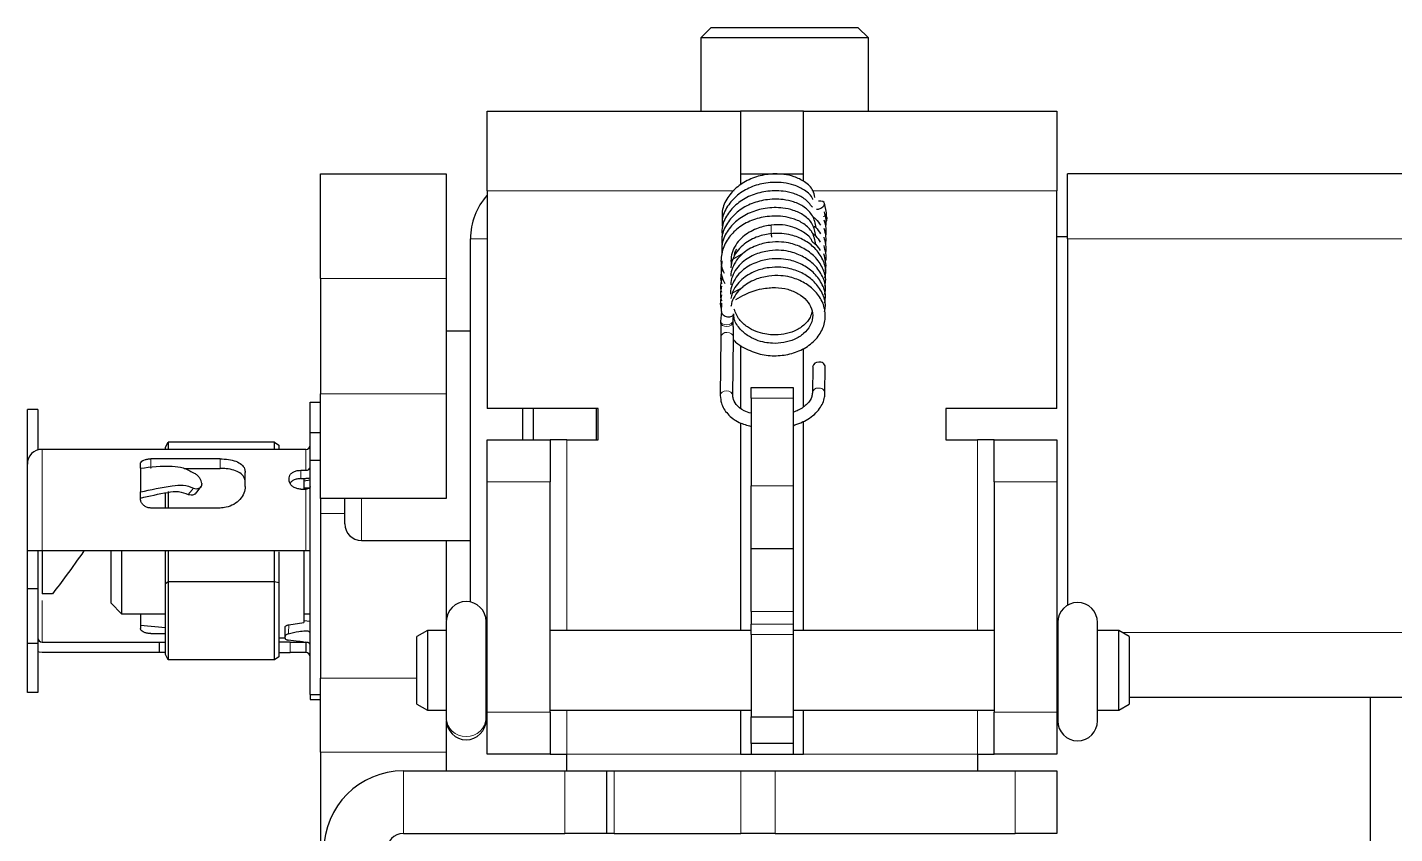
# Model space of a CAD drawing. Header units: millimetres. Extents: x -620 to 849, y 148 to 1992.
# Drawn here: x -536 to -470.8, y 194.4 to 232.9 of the extents above; entities that cross this region are included whole.
import ezdxf

# ---------------------------------------------------------------- set-up
doc = ezdxf.new("R2010")
doc.units = ezdxf.units.MM

msp = doc.modelspace()

# ---------------------------------------------------------------- linework, layer by layer
at = {"color": 7, "linetype": 'Continuous', "lineweight": 25}
for p, q in [((-503.391, 232.948), (-503.891, 232.448)), ((-503.891, 232.448), (-503.891, 228.948)), ((-499.543, 232.448), (-503.891, 232.448)), ((-503.391, 232.948), (-499.587, 232.948)), ((-499.587, 232.948), (-496.391, 232.948)), ((-495.891, 232.448), (-499.543, 232.448)), ((-495.891, 232.448), (-496.391, 232.948)), ((-495.891, 228.948), (-495.891, 232.448)), ((-514.091, 225.148), (-514.091, 228.948)), ((-514.091, 228.948), (-501.991, 228.948)), ((-501.991, 228.948), (-501.991, 225.429)), ((-498.991, 228.948), (-501.991, 228.948)), ((-498.991, 228.948), (-486.891, 228.948)), ((-498.991, 225.606), (-498.991, 228.948)), ((-486.891, 228.948), (-486.891, 225.148)), ((-522.041, 225.948), (-516.041, 225.948)), ((-522.041, 220.948), (-522.041, 225.948)), ((-516.041, 225.948), (-516.041, 220.948)), ((-501.991, 225.948), (-498.991, 225.948)), ((-486.391, 222.848), (-486.391, 225.948)), ((-57.391, 225.948), (-486.391, 225.948)), ((-514.091, 225.148), (-514.091, 214.748)), ((-497.897, 224.089), (-497.992, 224.559)), ((-486.891, 214.748), (-486.891, 225.148)), ((-497.892, 224.011), (-497.897, 224.089)), ((-514.891, 205.511), (-514.891, 222.848)), ((-486.391, 222.948), (-486.891, 222.948)), ((-486.391, 222.848), (-486.391, 205.349)), ((-502.434, 221.847), (-501.915, 222.128)), ((-522.041, 220.948), (-522.041, 215.448)), ((-516.041, 220.948), (-516.041, 215.448)), ((-502.355, 220.279), (-501.874, 220.544)), ((-502.911, 219.386), (-502.952, 218.91)), ((-502.909, 219.777), (-502.915, 219.374)), ((-502.952, 218.91), (-502.947, 218.832)), ((-502.353, 218.944), (-502.326, 219.251)), ((-502.348, 218.865), (-502.353, 218.944)), ((-514.891, 218.448), (-516.041, 218.448)), ((-502.93, 218.15), (-502.962, 215.361)), ((-502.362, 215.354), (-502.33, 218.143)), ((-501.991, 217.76), (-501.991, 214.773)), ((-498.991, 214.845), (-498.991, 217.608)), ((-498.552, 216.732), (-498.566, 215.492)), ((-497.966, 215.485), (-497.952, 216.725)), ((-522.041, 210.448), (-522.041, 215.448)), ((-516.041, 215.448), (-516.041, 210.448)), ((-501.491, 215.748), (-499.491, 215.748)), ((-501.491, 215.248), (-501.491, 215.748)), ((-499.491, 215.748), (-499.491, 215.248)), ((-498.566, 215.504), (-498.566, 215.492)), ((-522.541, 215.048), (-522.041, 215.048)), ((-522.541, 213.581), (-522.541, 215.048)), ((-508.791, 214.748), (-514.091, 214.748)), ((-512.391, 213.248), (-512.391, 214.748)), ((-511.891, 214.748), (-511.891, 213.248)), ((-508.891, 214.748), (-508.891, 213.248)), ((-508.791, 213.248), (-508.791, 214.748)), ((-501.491, 215.248), (-501.491, 211.063)), ((-499.491, 215.248), (-499.491, 211.063)), ((-486.891, 214.748), (-492.191, 214.748)), ((-492.191, 214.748), (-492.191, 213.248)), ((-535.541, 214.706), (-536.041, 214.706)), ((-536.041, 212.098), (-536.041, 214.706)), ((-535.541, 214.706), (-535.541, 212.769)), ((-498.991, 204.148), (-498.991, 214.146)), ((-522.541, 212.27), (-522.541, 213.581)), ((-522.041, 213.581), (-522.541, 213.581)), ((-501.991, 214.062), (-501.991, 204.148)), ((-529.741, 212.798), (-535.341, 212.798)), ((-522.741, 212.798), (-529.741, 212.798)), ((-529.441, 212.894), (-529.326, 213.141)), ((-529.441, 212.798), (-529.441, 212.894)), ((-529.326, 213.141), (-529.326, 212.798)), ((-524.241, 213.141), (-529.326, 213.141)), ((-524.241, 212.798), (-524.241, 213.141)), ((-524.241, 213.141), (-524.041, 212.998)), ((-524.041, 212.998), (-524.041, 212.798)), ((-514.091, 213.248), (-511.091, 213.248)), ((-514.091, 211.248), (-514.091, 213.248)), ((-511.091, 213.248), (-511.091, 211.248)), ((-510.291, 213.248), (-511.091, 213.248)), ((-510.291, 213.248), (-508.791, 213.248)), ((-492.191, 213.248), (-490.691, 213.248)), ((-489.891, 213.248), (-490.691, 213.248)), ((-489.891, 213.248), (-486.891, 213.248)), ((-489.891, 211.248), (-489.891, 213.248)), ((-486.891, 213.248), (-486.891, 211.248)), ((-526.841, 212.343), (-530.141, 212.343)), ((-522.541, 201.09), (-522.541, 212.27)), ((-522.041, 212.27), (-522.541, 212.27)), ((-536.041, 207.948), (-536.041, 212.098)), ((-530.641, 211.896), (-530.641, 212.109)), ((-530.641, 211.896), (-530.641, 210.765)), ((-528.56, 211.89), (-526.841, 211.89)), ((-525.641, 211.021), (-525.641, 211.7)), ((-522.991, 211.796), (-522.741, 211.796)), ((-527.99, 210.709), (-527.758, 211.003)), ((-527.714, 211.169), (-527.714, 211.14)), ((-523.541, 211.318), (-523.541, 211.436)), ((-522.991, 211.399), (-522.741, 211.399)), ((-522.991, 210.9), (-522.741, 210.9)), ((-522.841, 211.399), (-522.841, 210.9)), ((-522.541, 211.324), (-522.841, 211.281)), ((-522.583, 210.948), (-522.841, 210.948)), ((-514.091, 200.248), (-514.091, 211.248)), ((-511.091, 200.248), (-511.091, 211.248)), ((-501.491, 208.063), (-501.491, 211.063)), ((-499.491, 211.063), (-499.491, 208.063)), ((-489.891, 211.248), (-489.891, 200.248)), ((-486.891, 211.248), (-486.891, 200.248)), ((-530.641, 210.44), (-530.641, 210.765)), ((-529.441, 209.997), (-529.441, 210.726)), ((-529.326, 210.787), (-529.326, 209.997)), ((-528.031, 210.665), (-527.994, 210.712)), ((-516.041, 210.448), (-522.041, 210.448)), ((-522.041, 210.448), (-522.041, 209.735)), ((-520.891, 209.248), (-520.891, 210.448)), ((-526.841, 209.997), (-530.141, 209.997)), ((-522.041, 209.735), (-522.041, 201.877)), ((-520.091, 208.448), (-514.891, 208.448)), ((-516.041, 208.448), (-516.041, 204.643)), ((-535.341, 207.948), (-536.041, 207.948)), ((-536.041, 206.142), (-536.041, 207.948)), ((-535.541, 207.948), (-535.541, 206.142)), ((-533.341, 207.948), (-535.341, 207.948)), ((-522.741, 207.948), (-533.341, 207.948)), ((-532.041, 205.448), (-532.041, 207.948)), ((-531.541, 207.948), (-531.541, 204.948)), ((-529.412, 207.948), (-529.441, 207.919)), ((-529.441, 206.379), (-529.441, 207.919)), ((-529.326, 207.948), (-529.326, 206.479)), ((-524.241, 206.479), (-524.241, 207.948)), ((-524.041, 207.901), (-524.041, 206.421)), ((-522.841, 207.948), (-522.841, 204.525)), ((-522.541, 207.948), (-522.741, 207.948)), ((-501.491, 208.063), (-499.491, 208.063)), ((-501.491, 205.063), (-501.491, 208.063)), ((-499.491, 208.063), (-499.491, 205.063)), ((-529.326, 206.479), (-529.441, 206.379)), ((-529.441, 203.002), (-529.441, 206.379)), ((-529.326, 206.479), (-529.326, 202.755)), ((-524.241, 206.479), (-529.326, 206.479)), ((-524.241, 202.755), (-524.241, 206.479)), ((-524.041, 206.421), (-524.241, 206.479)), ((-524.041, 206.421), (-524.041, 202.897)), ((-535.541, 206.142), (-536.041, 206.142)), ((-536.041, 203.532), (-536.041, 206.142)), ((-535.541, 206.142), (-535.541, 203.532)), ((-534.841, 205.898), (-535.341, 205.898)), ((-532.041, 205.448), (-531.541, 204.948)), ((-501.491, 205.063), (-501.491, 204.446)), ((-499.491, 205.063), (-499.491, 204.446)), ((-531.541, 204.948), (-529.441, 204.948)), ((-530.641, 204.948), (-530.641, 204.407)), ((-530.641, 204.407), (-530.641, 204.243)), ((-530.641, 204.407), (-529.441, 204.288)), ((-523.555, 204.425), (-522.841, 204.525)), ((-522.841, 204.948), (-522.541, 204.948)), ((-522.541, 204.571), (-522.841, 204.614)), ((-516.043, 204.582), (-516.043, 199.991)), ((-514.143, 199.991), (-514.143, 204.582)), ((-501.491, 203.964), (-501.491, 204.446)), ((-499.491, 204.446), (-499.491, 203.964)), ((-486.853, 204.534), (-486.853, 199.834)), ((-484.953, 199.834), (-484.953, 204.534)), ((-530.141, 204.005), (-529.441, 204.005)), ((-524.041, 203.798), (-523.741, 203.798)), ((-523.741, 203.785), (-523.741, 203.86)), ((-516.941, 204.148), (-517.441, 203.859)), ((-517.441, 200.636), (-517.441, 203.859)), ((-516.043, 204.148), (-516.941, 204.148)), ((-516.941, 204.148), (-516.941, 200.348)), ((-514.091, 204.148), (-514.143, 204.148)), ((-501.491, 204.148), (-511.091, 204.148)), ((-501.491, 203.964), (-501.491, 200.022)), ((-489.891, 204.148), (-499.491, 204.148)), ((-499.491, 203.964), (-499.491, 200.022)), ((-486.853, 204.148), (-486.891, 204.148)), ((-483.941, 204.148), (-484.953, 204.148)), ((-483.441, 203.859), (-483.941, 204.148)), ((-483.941, 202.248), (-483.941, 204.148)), ((-483.441, 203.859), (-483.441, 202.248)), ((-536.041, 201.19), (-536.041, 203.532)), ((-535.541, 203.532), (-536.041, 203.532)), ((-535.541, 203.532), (-535.541, 201.19)), ((-535.341, 203.598), (-529.741, 203.598)), ((-529.741, 203.098), (-535.341, 203.098)), ((-529.741, 203.598), (-529.741, 203.098)), ((-529.741, 203.598), (-529.441, 203.598)), ((-529.441, 203.098), (-529.741, 203.098)), ((-529.326, 202.755), (-529.441, 203.002)), ((-523.491, 203.598), (-524.041, 203.598)), ((-524.041, 203.098), (-523.491, 203.098)), ((-523.491, 203.598), (-522.741, 203.598)), ((-522.741, 203.098), (-523.491, 203.098)), ((-522.741, 203.598), (-522.741, 203.098)), ((-524.241, 202.755), (-529.326, 202.755)), ((-524.041, 202.897), (-524.241, 202.755)), ((-522.041, 198.342), (-522.041, 201.877)), ((-483.941, 200.348), (-483.941, 202.248)), ((-483.441, 202.248), (-483.441, 200.636)), ((-535.541, 201.19), (-536.041, 201.19)), ((-522.541, 201.09), (-522.041, 201.09)), ((-522.541, 201.09), (-522.541, 200.848)), ((-522.541, 200.848), (-522.041, 200.848)), ((-517.441, 200.636), (-516.941, 200.348)), ((-483.941, 200.348), (-483.441, 200.636)), ((-60.241, 200.948), (-483.441, 200.948)), ((-471.941, 200.948), (-471.941, 187.548)), ((-516.941, 200.348), (-516.043, 200.348)), ((-516.043, 199.991), (-516.043, 199.882)), ((-516.041, 199.822), (-516.041, 198.342)), ((-514.143, 200.348), (-514.091, 200.348)), ((-514.143, 199.882), (-514.143, 199.991)), ((-514.091, 198.248), (-514.091, 200.248)), ((-511.091, 200.348), (-501.491, 200.348)), ((-511.091, 200.248), (-511.091, 198.248)), ((-501.991, 200.348), (-501.991, 198.248)), ((-501.491, 200.022), (-499.491, 200.022)), ((-501.491, 198.748), (-501.491, 200.022)), ((-499.491, 200.348), (-489.891, 200.348)), ((-499.491, 200.022), (-499.491, 198.748)), ((-498.991, 198.248), (-498.991, 200.348)), ((-489.891, 198.248), (-489.891, 200.248)), ((-486.891, 200.348), (-486.853, 200.348)), ((-486.891, 200.248), (-486.891, 198.248)), ((-484.953, 200.348), (-483.941, 200.348)), ((-499.491, 198.748), (-501.491, 198.748)), ((-501.491, 198.748), (-501.491, 198.248)), ((-499.491, 198.748), (-499.491, 198.248)), ((-522.041, 198.342), (-522.041, 193.724)), ((-516.041, 198.342), (-516.041, 197.448)), ((-511.091, 198.248), (-514.091, 198.248)), ((-511.091, 198.248), (-510.291, 198.248)), ((-510.291, 197.448), (-510.291, 198.248)), ((-501.991, 198.248), (-501.491, 198.248)), ((-501.491, 198.248), (-499.491, 198.248)), ((-499.491, 198.248), (-498.991, 198.248)), ((-490.691, 198.248), (-490.691, 197.448)), ((-490.691, 198.248), (-489.891, 198.248)), ((-486.891, 198.248), (-489.891, 198.248)), ((-518.091, 197.448), (-510.391, 197.448)), ((-510.391, 197.448), (-508.391, 197.448)), ((-508.391, 197.448), (-508.391, 194.448)), ((-508.391, 197.448), (-508.03, 197.448)), ((-508.03, 197.448), (-501.988, 197.448)), ((-501.988, 197.448), (-500.35, 197.448)), ((-500.35, 197.448), (-488.891, 197.448)), ((-488.891, 197.448), (-486.891, 197.448)), ((-486.891, 197.448), (-486.891, 194.448)), ((-518.091, 194.448), (-510.391, 194.448)), ((-508.391, 194.448), (-510.391, 194.448)), ((-508.03, 194.448), (-508.391, 194.448)), ((-508.03, 194.448), (-501.988, 194.448)), ((-500.35, 194.448), (-501.988, 194.448)), ((-500.35, 194.448), (-488.891, 194.448)), ((-486.891, 194.448), (-488.891, 194.448))]:
    msp.add_line(p, q, dxfattribs=at)
at = {"color": 8, "linetype": 'Continuous', "lineweight": 18}
for p, q in [((-502.304, 225.148), (-514.091, 225.148)), ((-486.891, 225.148), (-498.541, 225.148)), ((-514.091, 222.848), (-514.891, 222.848)), ((-57.391, 222.848), (-486.391, 222.848)), ((-516.041, 220.948), (-522.041, 220.948)), ((-522.041, 215.448), (-516.041, 215.448)), ((-499.491, 215.248), (-501.491, 215.248)), ((-535.341, 212.798), (-535.341, 207.948)), ((-522.741, 211.796), (-522.741, 212.798)), ((-510.291, 204.148), (-510.291, 213.248)), ((-490.691, 213.248), (-490.691, 204.148)), ((-530.141, 212.343), (-530.141, 211.89)), ((-526.841, 211.89), (-526.841, 212.343)), ((-522.991, 211.796), (-522.991, 211.399)), ((-522.741, 207.948), (-522.741, 210.9)), ((-511.091, 211.248), (-514.091, 211.248)), ((-501.491, 211.063), (-499.491, 211.063)), ((-486.891, 211.248), (-489.891, 211.248)), ((-520.091, 210.448), (-520.091, 208.448)), ((-520.891, 209.735), (-522.041, 209.735)), ((-535.341, 205.588), (-535.341, 203.598)), ((-499.491, 205.063), (-501.491, 205.063)), ((-501.491, 204.446), (-499.491, 204.446)), ((-499.491, 203.964), (-501.491, 203.964)), ((-59.914, 204.048), (-483.768, 204.048)), ((-523.491, 203.098), (-523.491, 203.598)), ((-522.041, 201.877), (-517.441, 201.877)), ((-514.091, 200.248), (-511.091, 200.248)), ((-510.291, 198.248), (-510.291, 200.348)), ((-490.691, 200.348), (-490.691, 198.248)), ((-489.891, 200.248), (-486.891, 200.248)), ((-516.041, 198.342), (-522.041, 198.342)), ((-501.991, 198.248), (-510.291, 198.248)), ((-490.691, 198.248), (-498.991, 198.248)), ((-518.091, 194.448), (-518.091, 197.448)), ((-510.391, 194.448), (-510.391, 197.448)), ((-508.03, 197.448), (-508.03, 194.448)), ((-501.988, 194.448), (-501.988, 197.448)), ((-500.35, 197.448), (-500.35, 194.448)), ((-488.891, 194.448), (-488.891, 197.448))]:
    msp.add_line(p, q, dxfattribs=at)
at = {"color": 7, "linetype": 'Continuous', "lineweight": 25, "flags": 128}
for points in [[(-498.365, 224.266), (-498.278, 224.273), (-498.167, 224.311), (-498.072, 224.371), (-498.009, 224.445), (-497.986, 224.521), (-498.007, 224.587), (-498.069, 224.634), (-498.163, 224.654), (-498.273, 224.645), (-498.273, 224.645)], [(-522.541, 211.422), (-522.604, 211.41), (-522.741, 211.399)], [(-522.541, 211.022), (-522.545, 210.998), (-522.556, 210.975), (-522.575, 210.954), (-522.6, 210.936), (-522.63, 210.921), (-522.665, 210.91), (-522.702, 210.903), (-522.741, 210.9)], [(-535.341, 203.098), (-535.478, 203.111), (-535.541, 203.127)]]:
    msp.add_lwpolyline(points, dxfattribs=at)
at = {"color": 8, "linetype": 'Continuous', "lineweight": 18, "flags": 128}
for points in [[(-502.952, 218.91), (-502.93, 218.848), (-502.866, 218.789), (-502.769, 218.752), (-502.654, 218.741)], [(-502.947, 218.832), (-502.926, 218.769), (-502.861, 218.711), (-502.765, 218.674), (-502.65, 218.663)], [(-502.654, 218.741), (-502.54, 218.759), (-502.442, 218.802), (-502.376, 218.864), (-502.353, 218.936), (-502.353, 218.943)], [(-502.65, 218.663), (-502.535, 218.68), (-502.437, 218.724), (-502.372, 218.786), (-502.348, 218.858), (-502.348, 218.865)], [(-502.643, 218.382), (-502.527, 218.367), (-502.427, 218.319), (-502.358, 218.245), (-502.33, 218.156), (-502.33, 218.143)], [(-502.675, 215.592), (-502.559, 215.578), (-502.459, 215.53), (-502.39, 215.456), (-502.362, 215.366), (-502.362, 215.356)]]:
    msp.add_lwpolyline(points, dxfattribs=at)
at = {"color": 7, "linetype": 'Continuous', "lineweight": 25}
for centre, radius, start, end in [((-511.791, 222.848), 3.1, 137.89655, 180), ((-499.484, 223.107), 1.046, 179.97298, 189.73536), ((-498.286, 216.696), 0.269, 85.56913, 172.30264), ((-498.223, 216.694), 0.273, 6.61508, 98.74019), ((-535.341, 212.098), 0.7, 90, 180), ((-522.741, 212.998), 0.2, 270, 0), ((-522.723, 211.978), 0.183, 264.18756, 352.66613), ((-520.091, 209.248), 0.8, 180, 270), ((-515.093, 204.582), 0.95, 0, 180), ((-485.903, 204.534), 0.95, 0, 180), ((-522.64, 204.867), 0.0996, 3.92792, 54.46683), ((-535.341, 203.798), 0.2, 180, 270), ((-522.741, 202.898), 0.2, 0, 90), ((-515.093, 199.882), 0.95, 180, 0), ((-485.903, 199.834), 0.95, 180, 0), ((-518.091, 193.648), 3.8, 90, 180), ((-518.091, 193.648), 0.8, 90, 180)]:
    msp.add_arc(centre, radius, start, end, dxfattribs=at)
at = {"color": 8, "linetype": 'Continuous', "lineweight": 18}
for centre, radius, start, end in [((-498.09, 224.104), 0.194, 281.16678, 355.78028), ((-498.039, 224.008), 0.147, 305.37952, 0.99151), ((-494.741, 223.413), 5.797, 179.23853, 183.01816), ((-502.663, 218.114), 0.269, 85.56913, 172.30264), ((-502.696, 215.325), 0.269, 85.57069, 172.28471), ((-498.299, 215.453), 0.272, 85.84851, 169.10635), ((-498.238, 215.454), 0.273, 6.62516, 98.73922), ((-515.114, 200.013), 0.929, 181.38421, 271.32035), ((-515.072, 200.013), 0.929, 268.67965, 358.61579)]:
    msp.add_arc(centre, radius, start, end, dxfattribs=at)
at = {"color": 7, "linetype": 'Continuous', "lineweight": 25}
for points, knots in [([(-498.445, 224.83), (-498.469, 224.94), (-498.535, 225.233), (-498.897, 225.575), (-499.396, 225.825), (-500.027, 225.963), (-500.759, 225.953), (-501.522, 225.741), (-502.165, 225.36), (-502.64, 224.825), (-502.895, 224.269), (-502.873, 223.909), (-502.865, 223.776)], [0, 0, 0, 0, 0.0633331, 0.1685101, 0.2626882, 0.3420025, 0.4673596, 0.5810899, 0.6946087, 0.8101793, 0.930447, 1, 1, 1, 1]), ([(-498.542, 224.727), (-498.544, 224.734), (-498.6, 224.92), (-498.915, 225.17), (-499.403, 225.424), (-500.038, 225.56), (-500.768, 225.55), (-501.531, 225.336), (-502.174, 224.954), (-502.645, 224.418), (-502.894, 223.887), (-502.876, 223.553), (-502.87, 223.448)], [0, 0, 0, 0, 0.004993, 0.1184, 0.219918, 0.305422, 0.440621, 0.56324, 0.685592, 0.810243, 0.939925, 1, 1, 1, 1]), ([(-498.39, 223.394), (-498.43, 223.588), (-498.508, 223.966), (-498.919, 224.375), (-499.425, 224.62), (-500.056, 224.756), (-500.788, 224.743), (-501.55, 224.526), (-502.19, 224.142), (-502.661, 223.605), (-502.911, 223.05), (-502.887, 222.692), (-502.879, 222.562)], [0, 0, 0, 0, 0.105289, 0.205903, 0.295917, 0.37175, 0.491758, 0.600525, 0.708989, 0.819647, 0.934706, 1, 1, 1, 1]), ([(-498.561, 224.354), (-498.678, 224.501), (-498.9, 224.782), (-499.418, 225.021), (-500.045, 225.159), (-500.778, 225.146), (-501.54, 224.931), (-502.182, 224.548), (-502.654, 224.012), (-502.906, 223.456), (-502.883, 223.098), (-502.874, 222.967)], [0, 0, 0, 0, 0.1114142, 0.2121128, 0.2969363, 0.4311161, 0.5527693, 0.6741203, 0.797839, 0.9265139, 1, 1, 1, 1]), ([(-498.399, 222.588), (-498.441, 222.784), (-498.521, 223.164), (-498.936, 223.573), (-499.443, 223.817), (-500.076, 223.951), (-500.807, 223.935), (-501.569, 223.716), (-502.204, 223.331), (-502.685, 222.791), (-502.926, 222.147), (-502.955, 221.59), (-502.822, 221.298), (-502.784, 221.217)], [0, 0, 0, 0, 0.097442, 0.189485, 0.271783, 0.341134, 0.450972, 0.550456, 0.6496, 0.750897, 0.856158, 0.95975, 1, 1, 1, 1]), ([(-498.395, 222.991), (-498.435, 223.186), (-498.514, 223.565), (-498.927, 223.974), (-499.434, 224.219), (-500.066, 224.354), (-500.798, 224.339), (-501.559, 224.121), (-502.199, 223.736), (-502.668, 223.198), (-502.917, 222.644), (-502.892, 222.287), (-502.883, 222.158)], [0, 0, 0, 0, 0.105884, 0.20648, 0.296453, 0.37226, 0.492276, 0.601015, 0.709415, 0.82009, 0.935131, 1, 1, 1, 1]), ([(-498.542, 223.914), (-498.493, 223.874), (-498.34, 223.748), (-498.244, 223.598), (-498.179, 223.495)], [0, 0, 0, 0, 0.318089, 1, 1, 1, 1]), ([(-497.917, 223.448), (-497.908, 223.551), (-497.887, 223.784), (-497.955, 224.014), (-497.993, 224.143)], [0, 0, 0, 0, 0.443375, 1, 1, 1, 1]), ([(-497.881, 223.869), (-497.881, 223.869), (-497.881, 223.87), (-497.883, 223.89), (-497.887, 223.935), (-497.891, 223.986), (-497.892, 224.011)], [0, 0, 0, 0, 0.09133, 0.306343, 0.65458, 1, 1, 1, 1]), ([(-500.538, 223.492), (-500.554, 223.491), (-500.792, 223.474), (-501.277, 223.344), (-501.824, 223.032), (-502.186, 222.64), (-502.384, 222.274), (-502.466, 221.886), (-502.448, 221.661), (-502.439, 221.548)], [0, 0, 0, 0, 0.0151647, 0.2172605, 0.4503418, 0.5825496, 0.7206233, 0.8592288, 1, 1, 1, 1]), ([(-498.578, 222.727), (-498.581, 222.735), (-498.639, 222.919), (-498.958, 223.168), (-499.45, 223.414), (-499.991, 223.538), (-500.352, 223.517), (-500.535, 223.507)], [0, 0, 0, 0, 0.01249, 0.301593, 0.560015, 0.777814, 1, 1, 1, 1]), ([(-498.473, 223.448), (-498.451, 223.429), (-498.325, 223.324), (-498.247, 223.197), (-498.183, 223.092)], [0, 0, 0, 0, 0.1748158, 1, 1, 1, 1]), ([(-497.927, 222.582), (-497.916, 222.708), (-497.893, 222.961), (-497.966, 223.211), (-498.002, 223.337)], [0, 0, 0, 0, 0.497485, 1, 1, 1, 1]), ([(-497.923, 222.985), (-497.912, 223.11), (-497.889, 223.362), (-497.961, 223.613), (-497.997, 223.74)], [0, 0, 0, 0, 0.492215, 1, 1, 1, 1]), ([(-497.91, 223.659), (-497.905, 223.667), (-497.891, 223.691), (-497.88, 223.728), (-497.873, 223.761), (-497.869, 223.792), (-497.867, 223.821), (-497.866, 223.851), (-497.866, 223.865)], [0, 0, 0, 0, 0.097418, 0.258661, 0.384306, 0.517978, 0.767153, 1, 1, 1, 1]), ([(-497.976, 220.591), (-497.958, 220.671), (-497.892, 220.96), (-498.046, 221.463), (-498.415, 222.002), (-498.956, 222.404), (-499.516, 222.627), (-500.071, 222.716), (-500.638, 222.699), (-501.297, 222.54), (-501.841, 222.221), (-502.203, 221.827), (-502.393, 221.464), (-502.465, 221.189), (-502.46, 221.067), (-502.46, 221.059)], [0, 0, 0, 0, 0.042773, 0.154687, 0.264374, 0.363222, 0.46079, 0.525858, 0.60643, 0.699498, 0.806987, 0.867935, 0.931565, 0.995417, 1, 1, 1, 1]), ([(-497.971, 220.992), (-497.953, 221.072), (-497.887, 221.36), (-498.04, 221.863), (-498.407, 222.402), (-498.947, 222.804), (-499.507, 223.028), (-500.061, 223.118), (-500.628, 223.102), (-501.288, 222.944), (-501.832, 222.626), (-502.195, 222.233), (-502.386, 221.87), (-502.459, 221.594), (-502.454, 221.47), (-502.453, 221.46)], [0, 0, 0, 0, 0.042308, 0.15415, 0.2638, 0.362621, 0.46011, 0.525142, 0.605685, 0.698744, 0.806146, 0.867056, 0.930656, 0.994491, 1, 1, 1, 1]), ([(-498.613, 223.163), (-498.544, 223.108), (-498.366, 222.965), (-498.256, 222.794), (-498.188, 222.689)], [0, 0, 0, 0, 0.391046, 1, 1, 1, 1]), ([(-498.578, 222.727), (-498.524, 222.683), (-498.361, 222.551), (-498.26, 222.392), (-498.193, 222.286)], [0, 0, 0, 0, 0.3340306, 1, 1, 1, 1]), ([(-497.931, 222.179), (-497.931, 222.179), (-497.884, 222.3), (-497.914, 222.562), (-497.976, 222.81), (-498.007, 222.934)], [0, 0, 0, 0, 0.000172, 0.502667, 1, 1, 1, 1]), ([(-497.98, 220.189), (-497.962, 220.27), (-497.897, 220.561), (-498.053, 221.064), (-498.423, 221.602), (-498.965, 222.003), (-499.526, 222.225), (-500.081, 222.314), (-500.648, 222.296), (-501.307, 222.135), (-501.85, 221.816), (-502.211, 221.422), (-502.4, 221.058), (-502.472, 220.785), (-502.466, 220.664), (-502.466, 220.658)], [0, 0, 0, 0, 0.043237, 0.155226, 0.264949, 0.363826, 0.461472, 0.526578, 0.607178, 0.700257, 0.807834, 0.868821, 0.932479, 0.996349, 1, 1, 1, 1]), ([(-502.283, 222.015), (-502.282, 222.07), (-502.279, 222.192), (-502.207, 222.3), (-502.168, 222.359)], [0, 0, 0, 0, 0.4526089, 1, 1, 1, 1]), ([(-497.955, 221.343), (-497.949, 221.356), (-497.895, 221.489), (-497.922, 221.761), (-497.985, 222.007), (-498.016, 222.128)], [0, 0, 0, 0, 0.051584, 0.533192, 1, 1, 1, 1]), ([(-497.936, 221.779), (-497.936, 221.779), (-497.888, 221.901), (-497.919, 222.161), (-497.981, 222.409), (-498.011, 222.531)], [0, 0, 0, 0, 0.002516, 0.506423, 1, 1, 1, 1]), ([(-502.89, 221.388), (-502.936, 221.158), (-502.983, 220.924), (-502.901, 220.705), (-502.9, 220.702)], [0, 0, 0, 0, 0.985359, 1, 1, 1, 1]), ([(-502.885, 221.791), (-502.916, 221.564), (-502.965, 221.194), (-502.81, 220.846), (-502.75, 220.711)], [0, 0, 0, 0, 0.612736, 1, 1, 1, 1]), ([(-497.985, 219.787), (-497.967, 219.869), (-497.902, 220.161), (-498.059, 220.665), (-498.431, 221.203), (-498.973, 221.602), (-499.535, 221.824), (-500.091, 221.911), (-500.658, 221.892), (-501.316, 221.731), (-501.859, 221.411), (-502.219, 221.016), (-502.408, 220.651), (-502.48, 220.365), (-502.472, 220.234), (-502.471, 220.215)], [0, 0, 0, 0, 0.0433643, 0.1545619, 0.2634749, 0.3616169, 0.4585878, 0.5232278, 0.6032337, 0.6956034, 0.8024385, 0.8629931, 0.9261889, 0.9895827, 1, 1, 1, 1]), ([(-497.989, 219.386), (-497.971, 219.469), (-497.907, 219.761), (-498.065, 220.266), (-498.439, 220.803), (-498.982, 221.202), (-499.545, 221.422), (-500.1, 221.509), (-500.667, 221.489), (-501.325, 221.326), (-501.869, 221.005), (-502.224, 220.611), (-502.406, 220.286), (-502.438, 220.081), (-502.451, 220)], [0, 0, 0, 0, 0.04529, 0.16028, 0.272871, 0.374324, 0.474616, 0.541455, 0.624163, 0.719631, 0.830128, 0.892746, 0.958084, 1, 1, 1, 1]), ([(-502.895, 220.985), (-502.941, 220.754), (-502.988, 220.519), (-502.905, 220.299), (-502.904, 220.296)], [0, 0, 0, 0, 0.987376, 1, 1, 1, 1]), ([(-502.331, 218.028), (-502.326, 218.022), (-502.22, 217.888), (-501.833, 217.635), (-501.191, 217.343), (-500.392, 217.237), (-499.63, 217.323), (-498.93, 217.597), (-498.367, 218.04), (-498.014, 218.613), (-497.91, 219.245), (-498.062, 219.866), (-498.449, 220.403), (-498.99, 220.801), (-499.554, 221.02), (-500.11, 221.106), (-500.677, 221.085), (-501.334, 220.922), (-501.878, 220.599), (-502.232, 220.205), (-502.41, 219.885), (-502.442, 219.686), (-502.454, 219.612)], [0, 0, 0, 0, 0.0020524, 0.0448015, 0.1116573, 0.1718526, 0.2316348, 0.2922529, 0.3553554, 0.417763, 0.478389, 0.5414272, 0.6031299, 0.6587277, 0.7137169, 0.7503547, 0.7956823, 0.8479892, 0.9085758, 0.9429025, 0.9787137, 1, 1, 1, 1]), ([(-502.904, 220.18), (-502.951, 219.945), (-502.998, 219.708), (-502.914, 219.486), (-502.913, 219.484)], [0, 0, 0, 0, 0.991326, 1, 1, 1, 1]), ([(-502.899, 220.582), (-502.946, 220.349), (-502.993, 220.114), (-502.91, 219.893), (-502.909, 219.89)], [0, 0, 0, 0, 0.989365, 1, 1, 1, 1]), ([(-502.227, 219.947), (-502.08, 220.034), (-501.708, 220.254), (-501.17, 220.441), (-500.654, 220.514), (-500.23, 220.532), (-499.734, 220.461), (-499.216, 220.244), (-498.817, 219.918), (-498.578, 219.52), (-498.525, 219.095), (-498.654, 218.678), (-498.957, 218.309), (-499.4, 218.035), (-499.923, 217.877), (-500.412, 217.846), (-500.861, 217.899), (-501.275, 218.017), (-501.708, 218.239), (-502.086, 218.592), (-502.319, 218.963), (-502.312, 219.204), (-502.311, 219.266)], [0, 0, 0, 0, 0.055596, 0.140078, 0.172952, 0.200821, 0.255696, 0.31011, 0.365013, 0.421726, 0.477431, 0.531435, 0.587776, 0.643286, 0.693678, 0.74371, 0.77672, 0.816999, 0.86302, 0.916065, 0.978165, 1, 1, 1, 1]), ([(-502.906, 219.385), (-502.909, 219.377), (-502.922, 219.347), (-502.897, 219.286), (-502.835, 219.215), (-502.736, 219.158), (-502.659, 219.141), (-502.621, 219.132)], [0, 0, 0, 0, 0.077645, 0.308234, 0.538823, 0.769411, 1, 1, 1, 1]), ([(-498.59, 219.367), (-498.612, 219.274), (-498.668, 219.039), (-498.959, 218.71), (-499.398, 218.436), (-499.922, 218.279), (-500.411, 218.249), (-500.86, 218.303), (-501.275, 218.421), (-501.702, 218.644), (-502.102, 218.996), (-502.232, 219.314), (-502.302, 219.486)], [0, 0, 0, 0, 0.076825, 0.193273, 0.307965, 0.41208, 0.515503, 0.583722, 0.666946, 0.762009, 0.871666, 1, 1, 1, 1]), ([(-502.947, 218.832), (-502.945, 218.78), (-502.94, 218.677), (-502.933, 218.49), (-502.93, 218.318), (-502.929, 218.207), (-502.929, 218.161), (-502.93, 218.15)], [0, 0, 0, 0, 0.2416601, 0.4752713, 0.711669, 0.9286801, 1, 1, 1, 1]), ([(-502.621, 219.132), (-502.582, 219.13), (-502.504, 219.124), (-502.407, 219.153), (-502.341, 219.2), (-502.332, 219.243), (-502.328, 219.262)], [0, 0, 0, 0, 0.2628641, 0.5257283, 0.7885924, 1, 1, 1, 1]), ([(-502.33, 218.143), (-502.329, 218.19), (-502.329, 218.288), (-502.333, 218.484), (-502.34, 218.692), (-502.345, 218.807), (-502.348, 218.865)], [0, 0, 0, 0, 0.2430859, 0.5007815, 0.7483067, 1, 1, 1, 1]), ([(-498.566, 215.492), (-498.572, 215.434), (-498.588, 215.268), (-498.783, 214.975), (-499.119, 214.698), (-499.404, 214.603), (-499.491, 214.574)], [0, 0, 0, 0, 0.186073, 0.531266, 0.856526, 1, 1, 1, 1]), ([(-499.491, 213.927), (-499.243, 214.019), (-498.723, 214.214), (-498.203, 214.702), (-497.987, 215.161), (-497.97, 215.42), (-497.966, 215.485)], [0, 0, 0, 0, 0.296749, 0.621112, 0.904633, 1, 1, 1, 1]), ([(-502.962, 215.361), (-502.952, 215.24), (-502.926, 214.927), (-502.632, 214.465), (-502.135, 214.075), (-501.687, 213.948), (-501.491, 213.893)], [0, 0, 0, 0, 0.178356, 0.465165, 0.765567, 1, 1, 1, 1]), ([(-501.491, 214.518), (-501.606, 214.555), (-501.92, 214.655), (-502.231, 214.938), (-502.354, 215.183), (-502.36, 215.32), (-502.362, 215.354)], [0, 0, 0, 0, 0.20072, 0.544447, 0.889913, 1, 1, 1, 1]), ([(-530.641, 212.109), (-530.636, 212.137), (-530.625, 212.194), (-530.539, 212.264), (-530.413, 212.314), (-530.272, 212.34), (-530.178, 212.342), (-530.141, 212.343)], [0, 0, 0, 0, 0.214373, 0.428779, 0.642592, 0.856666, 1, 1, 1, 1]), ([(-526.841, 212.343), (-526.706, 212.338), (-526.437, 212.327), (-526.077, 212.236), (-525.808, 212.087), (-525.662, 211.899), (-525.647, 211.758), (-525.641, 211.7)], [0, 0, 0, 0, 0.213238, 0.42649, 0.63916, 0.849598, 1, 1, 1, 1]), ([(-530.641, 211.896), (-530.142, 211.959), (-529.471, 212.044), (-528.577, 211.938), (-528.272, 211.767), (-528.117, 211.679)], [0, 0, 0, 0, 0.587693, 0.790818, 1, 1, 1, 1]), ([(-527.714, 211.169), (-527.719, 211.211), (-527.728, 211.294), (-527.804, 211.429), (-527.915, 211.553), (-528.027, 211.635), (-528.096, 211.669), (-528.117, 211.679)], [0, 0, 0, 0, 0.225883, 0.451767, 0.67765, 0.903524, 1, 1, 1, 1]), ([(-525.641, 211.23), (-525.653, 211.316), (-525.678, 211.487), (-525.876, 211.681), (-526.172, 211.813), (-526.511, 211.88), (-526.742, 211.887), (-526.841, 211.89)], [0, 0, 0, 0, 0.212376, 0.424979, 0.633479, 0.843609, 1, 1, 1, 1]), ([(-523.541, 211.436), (-523.535, 211.478), (-523.523, 211.563), (-523.429, 211.67), (-523.29, 211.749), (-523.135, 211.79), (-523.032, 211.794), (-522.991, 211.796)], [0, 0, 0, 0, 0.214305, 0.42865, 0.642279, 0.856223, 1, 1, 1, 1]), ([(-530.641, 210.765), (-530.142, 210.873), (-529.471, 211.018), (-528.577, 211.129), (-528.272, 211.008), (-528.117, 210.946)], [0, 0, 0, 0, 0.587693, 0.790818, 1, 1, 1, 1]), ([(-528.117, 210.946), (-528.068, 210.934), (-527.971, 210.91), (-527.846, 210.93), (-527.756, 210.99), (-527.718, 211.069), (-527.715, 211.124), (-527.714, 211.14)], [0, 0, 0, 0, 0.225867, 0.451734, 0.677598, 0.903479, 1, 1, 1, 1]), ([(-525.641, 211.021), (-525.653, 210.915), (-525.678, 210.702), (-525.878, 210.396), (-526.176, 210.156), (-526.514, 210.019), (-526.744, 210.004), (-526.841, 209.997)], [0, 0, 0, 0, 0.2128333, 0.4258501, 0.6355415, 0.8465873, 1, 1, 1, 1]), ([(-522.991, 210.9), (-523.053, 210.905), (-523.177, 210.915), (-523.341, 210.989), (-523.466, 211.097), (-523.532, 211.213), (-523.538, 211.288), (-523.541, 211.318)], [0, 0, 0, 0, 0.214393, 0.428789, 0.643061, 0.856854, 1, 1, 1, 1]), ([(-522.991, 211.399), (-523.053, 211.395), (-523.177, 211.388), (-523.339, 211.329), (-523.453, 211.255), (-523.485, 211.194), (-523.496, 211.172)], [0, 0, 0, 0, 0.28124, 0.562484, 0.843527, 1, 1, 1, 1]), ([(-530.641, 210.474), (-530.212, 210.572), (-529.62, 210.706), (-528.806, 210.82), (-528.515, 210.7), (-528.367, 210.639)], [0, 0, 0, 0, 0.56666, 0.780905, 1, 1, 1, 1]), ([(-530.141, 209.997), (-530.197, 210.002), (-530.31, 210.012), (-530.459, 210.09), (-530.572, 210.203), (-530.632, 210.327), (-530.639, 210.408), (-530.641, 210.44)], [0, 0, 0, 0, 0.214445, 0.428893, 0.643239, 0.857188, 1, 1, 1, 1]), ([(-528.031, 210.665), (-528.038, 210.66), (-528.073, 210.634), (-528.158, 210.607), (-528.272, 210.611), (-528.344, 210.632), (-528.367, 210.639)], [0, 0, 0, 0, 0.088696, 0.457739, 0.826694, 1, 1, 1, 1]), ([(-535.341, 207.948), (-535.341, 207.553), (-535.341, 206.848), (-535.341, 206.189), (-535.341, 205.898)], [0, 0, 0, 0, 0.559866, 1, 1, 1, 1]), ([(-533.341, 207.948), (-533.621, 207.553), (-534.121, 206.849), (-534.621, 206.189), (-534.841, 205.898)], [0, 0, 0, 0, 0.559911, 1, 1, 1, 1]), ([(-523.741, 204.292), (-523.738, 204.305), (-523.733, 204.331), (-523.7, 204.367), (-523.673, 204.387), (-523.664, 204.393)], [0, 0, 0, 0, 0.4045915, 0.8091756, 1, 1, 1, 1]), ([(-523.664, 204.393), (-523.651, 204.399), (-523.619, 204.413), (-523.579, 204.42), (-523.555, 204.425)], [0, 0, 0, 0, 0.40435, 1, 1, 1, 1]), ([(-530.141, 204.005), (-530.197, 204.008), (-530.31, 204.012), (-530.459, 204.049), (-530.572, 204.107), (-530.632, 204.175), (-530.639, 204.223), (-530.641, 204.243)], [0, 0, 0, 0, 0.2143846, 0.4287723, 0.6430331, 0.8568019, 1, 1, 1, 1]), ([(-523.741, 203.86), (-523.741, 203.887), (-523.741, 203.958), (-523.741, 204.072), (-523.741, 204.189), (-523.741, 204.262), (-523.741, 204.292)], [0, 0, 0, 0, 0.190015, 0.497902, 0.793065, 1, 1, 1, 1]), ([(-523.583, 203.979), (-523.607, 203.972), (-523.656, 203.957), (-523.709, 203.923), (-523.737, 203.889), (-523.74, 203.868), (-523.741, 203.86)], [0, 0, 0, 0, 0.266331, 0.548449, 0.829136, 1, 1, 1, 1]), ([(-523.741, 203.785), (-523.739, 203.773), (-523.734, 203.747), (-523.693, 203.716), (-523.639, 203.696), (-523.599, 203.69), (-523.583, 203.687)], [0, 0, 0, 0, 0.266311, 0.549123, 0.829777, 1, 1, 1, 1]), ([(-522.541, 203.97), (-522.542, 203.988), (-522.544, 204.024), (-522.561, 204.072), (-522.599, 204.117), (-522.675, 204.119), (-522.836, 204.116), (-523.149, 204.083), (-523.419, 204.018), (-523.583, 203.979)], [0, 0, 0, 0, 0.052051, 0.100621, 0.143629, 0.208426, 0.277664, 0.558659, 1, 1, 1, 1]), ([(-522.848, 203.598), (-522.927, 203.608), (-523.178, 203.639), (-523.418, 203.668), (-523.583, 203.687)], [0, 0, 0, 0, 0.313457, 1, 1, 1, 1]), ([(-522.541, 203.41), (-522.542, 203.429), (-522.544, 203.465), (-522.561, 203.515), (-522.598, 203.564), (-522.668, 203.575), (-522.716, 203.581), (-522.741, 203.584)], [0, 0, 0, 0, 0.195302, 0.377541, 0.538909, 0.761383, 1, 1, 1, 1])]:
    msp.add_open_spline(points, degree=3, knots=knots, dxfattribs=at)
at = {"color": 8, "linetype": 'Continuous', "lineweight": 18}
for points, knots in [([(-528.367, 210.639), (-528.347, 210.664), (-528.305, 210.715), (-528.238, 210.798), (-528.175, 210.875), (-528.133, 210.926), (-528.117, 210.946)], [0, 0, 0, 0, 0.246022, 0.497638, 0.810556, 1, 1, 1, 1]), ([(-523.555, 204.425), (-523.557, 204.39), (-523.56, 204.314), (-523.567, 204.193), (-523.575, 204.079), (-523.581, 204.007), (-523.583, 203.979), (-523.583, 203.979)], [0, 0, 0, 0, 0.23003, 0.514952, 0.811013, 0.999883, 1, 1, 1, 1])]:
    msp.add_open_spline(points, degree=3, knots=knots, dxfattribs=at)

doc.saveas('drawing.dxf')
